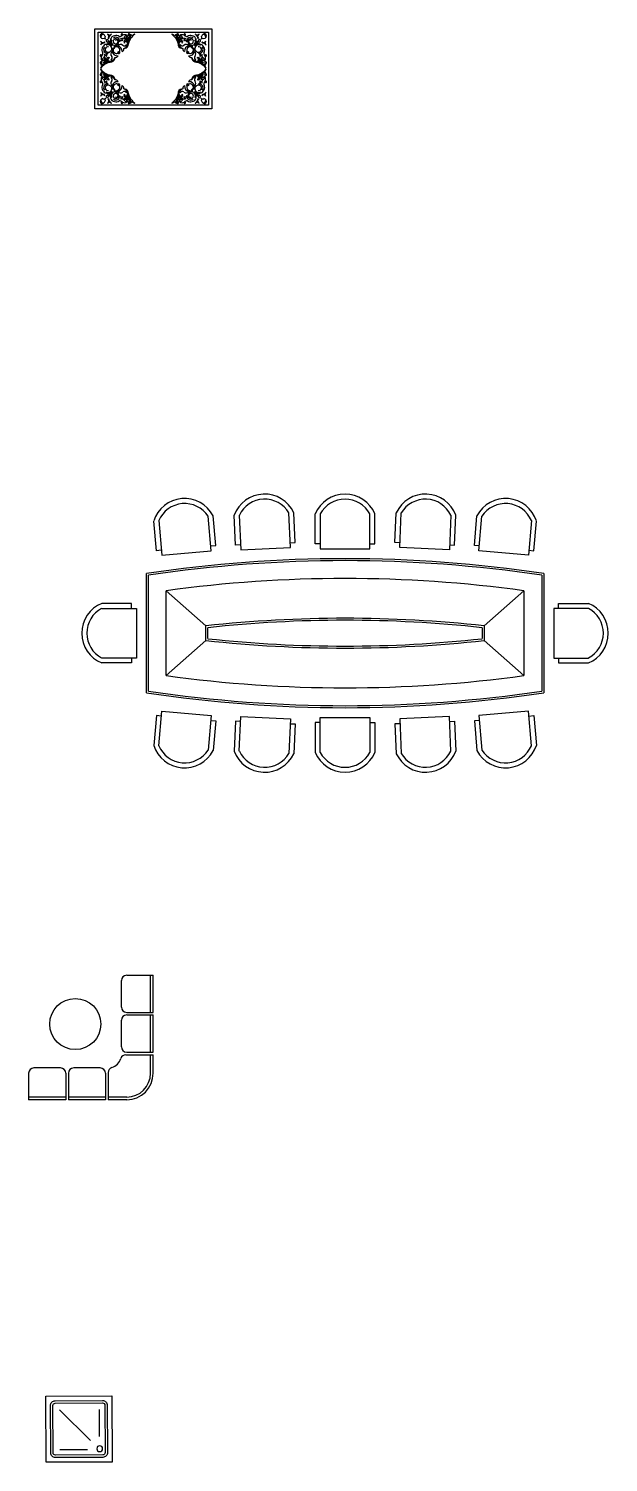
# Model space of a CAD drawing. Header units: inches. Extents: x -632098 to 183481, y -347495 to 63412.
# Drawn here: x 70.82 to 76.94, y -1.39 to 13.76 of the extents above; entities that cross this region are included whole.
import ezdxf

# ---------------------------------------------------------------- set-up
doc = ezdxf.new("R2010")
doc.units = ezdxf.units.IN
doc.header["$MEASUREMENT"] = 0
for name, color, linetype in [('31', 31, 'Continuous'), ('INS', 3, 'Continuous'), ('MOBL', 1, 'Continuous')]:
    doc.layers.add(name, color=color, linetype=linetype)
doc.layers.add('furniture', color=6, linetype='Continuous', lineweight=5)

# ---------------------------------------------------------------- blocks, each defined once
blk = doc.blocks.new('A$C0EE44837')
at = {"layer": '31'}
for p, q in [((0.166, 0.646), (0.5, 0.646)), ((0.167, 0.167), (0.538, 0.538)), ((0.645, 0.166), (0.645, 0.489))]:
    blk.add_line(p, q, dxfattribs=at)
blk.add_lwpolyline([(0, 0.8), (0, 0), (0.8, 0), (0.8, 0.8)], close=True, dxfattribs=at)
for points in [[(0.057, 0.686), (0.057, 0.114, 0.414214), (0.114, 0.057), (0.686, 0.057, 0.414214), (0.743, 0.114), (0.743, 0.686, 0.414214), (0.686, 0.743), (0.114, 0.743, 0.414214)], [(0.086, 0.686), (0.086, 0.114, 0.414214), (0.114, 0.086), (0.686, 0.086, 0.414214), (0.714, 0.114), (0.714, 0.686, 0.414214), (0.686, 0.714), (0.114, 0.714, 0.414214)]]:
    blk.add_lwpolyline(points, format="xyb", close=True, dxfattribs=at)
blk.add_circle((0.649, 0.638), 0.035, dxfattribs=at)
blk = doc.blocks.new('HY3')
at = {"layer": 'INS', "color": 81}
for p, q in [((-3997, 828), (-4028, 1177)), ((-3952, 883), (-3978, 1181)), ((-3752, 887), (-3765, 1187)), ((-3715, 1189), (-3700, 839)), ((-3200, 861), (-3216, 1211)), ((-3152, 913), (-3166, 1213)), ((-2950, 900), (-2950, 1200)), ((-2900, 1200), (-2900, 850)), ((-2400, 850), (-2400, 1200)), ((-2350, 900), (-2350, 1200)), ((-2148, 913), (-2134, 1213)), ((-2100, 861), (-2084, 1211)), ((-1585, 1189), (-1600, 839)), ((-1548, 887), (-1535, 1187)), ((-1348, 883), (-1322, 1181)), ((-1303, 828), (-1272, 1177)), ((-4549, 830), (-4576, 1129)), ((-4526, 1133), (-4495, 785)), ((-774, 1133), (-805, 785)), ((-751, 830), (-724, 1129)), ((-4002, 878), (-3952, 883)), ((-3702, 889), (-3752, 887)), ((-3202, 911), (-3152, 913)), ((-2900, 900), (-2950, 900)), ((-2400, 900), (-2350, 900)), ((-2098, 911), (-2148, 913)), ((-1598, 889), (-1548, 887)), ((-1298, 878), (-1348, 883)), ((-4500, 835), (-4549, 830)), ((-4495, 785), (-3997, 828)), ((-3700, 839), (-3200, 861)), ((-2900, 850), (-2400, 850)), ((-1600, 839), (-2100, 861)), ((-805, 785), (-1303, 828)), ((-800, 835), (-751, 830)), ((-4650, -600), (-4650, 600)), ((-4630, -583), (-4630, 583)), ((-670, 583), (-670, -583)), ((-650, 600), (-650, -600)), ((-4800, 300), (-5100, 300)), ((-4800, 250), (-4800, 300)), ((-4450, 427), (-4050, 73)), ((-4450, -427), (-4450, 427)), ((-850, 427), (-1250, 73)), ((-850, 427), (-850, -427)), ((-500, 300), (-200, 300)), ((-500, 250), (-500, 300)), ((-5100, 250), (-4750, 250)), ((-4750, 250), (-4750, -250)), ((-200, 250), (-550, 250)), ((-550, 250), (-550, -250)), ((-4050, -73), (-4050, 73)), ((-4030, -55), (-4030, 55)), ((-1270, 55), (-1270, -55)), ((-1250, 73), (-1250, -73)), ((-4050, -73), (-4450, -427)), ((-1250, -73), (-850, -427)), ((-4750, -250), (-5100, -250)), ((-4800, -250), (-4800, -300)), ((-550, -250), (-200, -250)), ((-500, -250), (-500, -300)), ((-4800, -300), (-5100, -300)), ((-500, -300), (-200, -300)), ((-4549, -830), (-4576, -1129)), ((-4500, -835), (-4549, -830)), ((-4526, -1133), (-4495, -785)), ((-4495, -785), (-3997, -828)), ((-3997, -828), (-4028, -1177)), ((-3715, -1189), (-3700, -839)), ((-3700, -839), (-3200, -861)), ((-3200, -861), (-3216, -1211)), ((-2900, -1200), (-2900, -850)), ((-2900, -850), (-2400, -850)), ((-2400, -850), (-2400, -1200)), ((-1600, -839), (-2100, -861)), ((-2100, -861), (-2084, -1211)), ((-1585, -1189), (-1600, -839)), ((-805, -785), (-1303, -828)), ((-1303, -828), (-1272, -1177)), ((-774, -1133), (-805, -785)), ((-800, -835), (-751, -830)), ((-751, -830), (-724, -1129)), ((-4002, -878), (-3952, -883)), ((-3952, -883), (-3978, -1181)), ((-3752, -887), (-3765, -1187)), ((-3702, -889), (-3752, -887)), ((-3202, -911), (-3152, -913)), ((-3152, -913), (-3166, -1213)), ((-2900, -900), (-2950, -900)), ((-2950, -900), (-2950, -1200)), ((-2400, -900), (-2350, -900)), ((-2350, -900), (-2350, -1200)), ((-2098, -911), (-2148, -913)), ((-2148, -913), (-2134, -1213)), ((-1598, -889), (-1548, -887)), ((-1548, -887), (-1535, -1187)), ((-1298, -878), (-1348, -883)), ((-1348, -883), (-1322, -1181))]:
    blk.add_line(p, q, dxfattribs=at)
for centre, radius, start, end in [((-4266, 1031), 325, 27.6199, 162.3801), ((-4265, 1022), 283, 33.0725, 156.9275), ((-3460, 1075), 325, 25.1199, 159.8801), ((-3459, 1066), 283, 30.5725, 154.4275), ((-2650, 1075), 325, 22.6199, 157.3801), ((-2650, 1067), 283, 28.0725, 151.9275), ((-1840, 1075), 325, 20.1199, 154.8801), ((-1841, 1066), 283, 25.5725, 149.4275), ((-1034, 1031), 325, 17.6199, 152.3801), ((-1035, 1022), 283, 23.0725, 146.9275), ((-2650, -12658), 13408, 81.4217, 98.5783), ((-2650, -12658), 13388, 81.4953, 98.5047), ((-2650, -12658), 13208, 82.1675, 97.8325), ((-4975, 0), 325, 112.6199, 247.3801), ((-325, 0), 325, 292.6199, 67.3801), ((-4967, 0), 283, 118.0725, 241.9275), ((-2650, -12658), 12808, 83.7248, 96.2752), ((-333, 0), 283, 298.0725, 61.9275), ((-2650, -12658), 12788, 83.8051, 96.1949), ((-2650, 12658), 12808, 263.7248, 276.2752), ((-2650, 12658), 12788, 263.8051, 276.1949), ((-2650, 12658), 13208, 262.1675, 277.8325), ((-2650, 12658), 13408, 261.4217, 278.5783), ((-2650, 12658), 13388, 261.4953, 278.5047), ((-4266, -1031), 325, 197.6199, 332.3801), ((-4265, -1022), 283, 203.0725, 326.9275), ((-1034, -1031), 325, 207.6199, 342.3801), ((-1035, -1022), 283, 213.0725, 336.9275), ((-3460, -1075), 325, 200.1199, 334.8801), ((-3459, -1066), 283, 205.5725, 329.4275), ((-2650, -1075), 325, 202.6199, 337.3801), ((-2650, -1067), 283, 208.0725, 331.9275), ((-1840, -1075), 325, 205.1199, 339.8801), ((-1841, -1066), 283, 210.5725, 334.4275)]:
    blk.add_arc(centre, radius, start, end, dxfattribs=at)
blk = doc.blocks.new('FARSH')
at = {"layer": 'MOBL'}
for p, q in [((-0.922, -0.585, -0.1), (-0.922, 0.623, -0.1)), ((-0.922, 0.623, -0.1), (0.849, 0.623, -0.1)), ((-0.87, -0.532, -0.1), (-0.87, 0.571, -0.1)), ((-0.87, 0.571, -0.1), (0.796, 0.571, -0.1)), ((0.796, 0.571, -0.1), (0.796, -0.532, -0.1)), ((0.849, 0.623, -0.1), (0.849, -0.585, -0.1)), ((0.849, -0.585, -0.1), (-0.922, -0.585, -0.1)), ((0.796, -0.532, -0.1), (-0.87, -0.532, -0.1))]:
    blk.add_line(p, q, dxfattribs=at)
at = {"layer": 'MOBL', "color": 1}
for p, q in [((-0.69, 0.38, -0.1), (-0.673, 0.396, -0.1)), ((-0.68, 0.366, -0.1), (-0.683, 0.363, -0.1)), ((-0.666, 0.372, -0.1), (-0.679, 0.359, -0.1)), ((-0.664, 0.37, -0.1), (-0.677, 0.357, -0.1)), ((-0.674, 0.352, -0.1), (-0.672, 0.355, -0.1)), ((-0.666, 0.372, -0.1), (-0.652, 0.386, -0.1)), ((-0.664, 0.37, -0.1), (-0.65, 0.384, -0.1)), ((-0.659, 0.387, -0.1), (-0.656, 0.39, -0.1)), ((-0.646, 0.381, -0.1), (-0.648, 0.378, -0.1)), ((0.572, 0.381, -0.1), (0.575, 0.378, -0.1)), ((0.59, 0.37, -0.1), (0.577, 0.384, -0.1)), ((0.593, 0.372, -0.1), (0.579, 0.386, -0.1)), ((0.586, 0.387, -0.1), (0.583, 0.39, -0.1)), ((0.59, 0.37, -0.1), (0.604, 0.357, -0.1)), ((0.593, 0.372, -0.1), (0.606, 0.359, -0.1)), ((0.601, 0.352, -0.1), (0.598, 0.355, -0.1)), ((0.616, 0.38, -0.1), (0.6, 0.396, -0.1)), ((0.607, 0.366, -0.1), (0.61, 0.363, -0.1)), ((-0.69, -0.341, -0.1), (-0.673, -0.358, -0.1)), ((-0.68, -0.327, -0.1), (-0.683, -0.324, -0.1)), ((-0.666, -0.334, -0.1), (-0.679, -0.32, -0.1)), ((-0.664, -0.332, -0.1), (-0.677, -0.318, -0.1)), ((-0.674, -0.314, -0.1), (-0.672, -0.316, -0.1)), ((-0.666, -0.334, -0.1), (-0.652, -0.347, -0.1)), ((-0.664, -0.332, -0.1), (-0.65, -0.345, -0.1)), ((-0.659, -0.348, -0.1), (-0.656, -0.351, -0.1)), ((-0.646, -0.342, -0.1), (-0.648, -0.34, -0.1)), ((0.572, -0.342, -0.1), (0.575, -0.34, -0.1)), ((0.59, -0.332, -0.1), (0.577, -0.345, -0.1)), ((0.593, -0.334, -0.1), (0.579, -0.347, -0.1)), ((0.586, -0.348, -0.1), (0.583, -0.351, -0.1)), ((0.59, -0.332, -0.1), (0.604, -0.318, -0.1)), ((0.593, -0.334, -0.1), (0.606, -0.32, -0.1)), ((0.601, -0.314, -0.1), (0.598, -0.316, -0.1)), ((0.616, -0.341, -0.1), (0.6, -0.358, -0.1)), ((0.607, -0.327, -0.1), (0.61, -0.324, -0.1))]:
    blk.add_line(p, q, dxfattribs=at)
for centre, radius in [((-0.692, 0.399, -0.1), 0.00627), ((-0.559, 0.265, -0.1), 0.0112), ((0.485, 0.265, -0.1), 0.0112), ((0.619, 0.399, -0.1), 0.00627), ((-0.559, -0.227, -0.1), 0.0112), ((0.485, -0.227, -0.1), 0.0112), ((-0.692, -0.36, -0.1), 0.00627), ((0.619, -0.36, -0.1), 0.00627)]:
    blk.add_circle(centre, radius, dxfattribs=at)
for centre, radius, start, end in [((-0.793, 0.518, -0.1), 0.046, 160.5746, 263.3681), ((-0.834, 0.541, -0.1), 0.00811, 250.8287, 19.1713), ((-0.798, 0.451, -0.1), 0.0383, 207.5571, 320.0838), ((-0.799, 0.436, -0.1), 0.0324, 184.0819, 252.5824), ((-0.766, 0.49, -0.1), 0.0643, 146.2364, 180.1329), ((-0.811, 0.5, -0.1), 0.046, 6.6319, 109.4254), ((-0.783, 0.472, -0.1), 0.0643, 89.8671, 123.7636), ((-0.783, 0.441, -0.1), 0.0345, 48.5801, 116.4962), ((-0.735, 0.49, -0.1), 0.0345, 153.5038, 221.4199), ((-0.728, 0.444, -0.1), 0.023, 157.316, 263.3681), ((-0.694, 0.408, -0.1), 0.0571, 140.0421, 157.1475), ((-0.737, 0.435, -0.1), 0.023, 6.6319, 112.684), ((-0.745, 0.504, -0.1), 0.0383, 309.9162, 62.4429), ((-0.729, 0.506, -0.1), 0.0324, 17.4176, 85.9181), ((-0.729, 0.506, -0.1), 0.0324, 286.4409, 357.9857), ((-0.699, 0.43, -0.1), 0.0173, 153.5038, 221.4199), ((-0.658, 0.498, -0.1), 0.0436, 101.1745, 156.335), ((-0.619, 0.471, -0.1), 0.0849, 124.207, 156.2982), ((-0.614, 0.443, -0.1), 0.0727, 97.7592, 231.258), ((-0.625, 0.427, -0.1), 0.0486, 143.0484, 230.4478), ((-0.602, 0.431, -0.1), 0.0396, 19.5394, 193.2229), ((-0.605, 0.429, -0.1), 0.0361, 191.4494, 19.0941), ((-0.602, 0.438, -0.1), 0.0561, 345.548, 129.0217), ((-0.597, 0.435, -0.1), 0.0844, 57.2303, 108.2277), ((-0.614, 0.424, -0.1), 0.0528, 266.5341, 22.3175), ((-0.596, 0.42, -0.1), 0.0327, 39.6364, 125.6715), ((-0.549, 0.57, -0.1), 0.064, 267.9234, 315.9342), ((-0.557, 0.445, -0.1), 0.0231, 292.2451, 24.8311), ((-0.509, 0.493, -0.1), 0.047, 235.0996, 288.2497), ((-0.518, 0.551, -0.1), 0.0745, 259.0962, 301.2312), ((-2.305, -1.869, -0.1), 2.942, 52.0066, 52.9465), ((-0.512, 0.534, -0.1), 0.012, 316.1481, 174.5234), ((-0.512, 0.536, -0.1), 0.0121, 185.1319, 298.9826), ((-0.474, 0.471, -0.1), 0.0616, 53.9525, 118.3288), ((-0.458, 0.447, -0.1), 0.0346, 59.1229, 135.7773), ((-0.483, 0.401, -0.1), 0.0708, 359.8875, 90.1085), ((-0.476, 0.39, -0.1), 0.0647, 263.107, 63.6467), ((-0.456, 0.423, -0.1), 0.0263, 70.0129, 227.2234), ((-0.422, 0.458, -0.1), 0.0644, 103.6276, 152.9617), ((-0.41, 0.492, -0.1), 0.0332, 120.2785, 206.5145), ((-0.386, 0.495, -0.1), 0.049, 148.0235, 225.0031), ((-0.391, 0.469, -0.1), 0.0307, 97.2696, 196.9041), ((-0.404, 0.532, -0.1), 0.0146, 79.0615, 246.0516), ((-0.342, 0.446, -0.1), 0.0749, 135.0015, 200.7044), ((-0.141, 0.321, -0.1), 0.282, 128.6958, 163.5054), ((-6.027, 1.353, -0.1), 5.695, 350.3755, 351.1312), ((-0.407, 0.532, -0.1), 0.0136, 257.468, 105.6259), ((-0.42, 0.51, -0.1), 0.0407, 300.2118, 62.9412), ((-0.392, 0.503, -0.1), 0.0348, 19.1428, 79.9233), ((-0.274, 0.424, -0.1), 0.124, 110.4462, 133.2987), ((0.201, 0.424, -0.1), 0.124, 46.7013, 69.5538), ((0.068, 0.321, -0.1), 0.282, 16.4946, 51.3042), ((0.319, 0.503, -0.1), 0.0348, 100.0767, 160.8572), ((0.347, 0.51, -0.1), 0.0407, 117.0588, 239.7882), ((0.334, 0.532, -0.1), 0.0136, 74.3741, 282.532), ((0.268, 0.446, -0.1), 0.0749, 339.2956, 44.9985), ((0.318, 0.469, -0.1), 0.0307, 343.0959, 82.7304), ((5.954, 1.353, -0.1), 5.695, 188.8688, 189.6245), ((0.331, 0.532, -0.1), 0.0146, 293.9484, 100.9385), ((0.402, 0.39, -0.1), 0.0647, 116.3533, 276.893), ((0.409, 0.401, -0.1), 0.0708, 89.8915, 180.1125), ((0.312, 0.495, -0.1), 0.049, 314.9969, 31.9765), ((0.337, 0.492, -0.1), 0.0332, 333.4855, 59.7215), ((0.401, 0.471, -0.1), 0.0616, 61.6712, 126.0475), ((0.349, 0.458, -0.1), 0.0644, 27.0383, 76.3724), ((0.385, 0.447, -0.1), 0.0346, 44.2227, 120.8771), ((0.382, 0.423, -0.1), 0.0263, 312.7766, 109.9871), ((0.445, 0.551, -0.1), 0.0745, 238.7688, 280.9038), ((2.232, -1.869, -0.1), 2.942, 127.0535, 127.9934), ((0.436, 0.493, -0.1), 0.047, 251.7503, 304.9004), ((0.438, 0.534, -0.1), 0.012, 5.4766, 223.8519), ((0.476, 0.57, -0.1), 0.064, 224.0658, 272.0766), ((0.438, 0.536, -0.1), 0.0121, 241.0174, 354.8681), ((0.483, 0.445, -0.1), 0.0231, 155.1689, 247.7549), ((0.529, 0.438, -0.1), 0.0561, 50.9783, 194.452), ((0.524, 0.435, -0.1), 0.0844, 71.7723, 122.7697), ((0.54, 0.424, -0.1), 0.0528, 157.6825, 273.4659), ((0.529, 0.431, -0.1), 0.0396, 346.7771, 160.4606), ((0.532, 0.429, -0.1), 0.0361, 160.9059, 348.5506), ((0.523, 0.42, -0.1), 0.0327, 54.3285, 140.3636), ((0.54, 0.443, -0.1), 0.0727, 308.742, 82.2408), ((0.552, 0.427, -0.1), 0.0486, 309.5522, 36.9516), ((0.585, 0.498, -0.1), 0.0436, 23.665, 78.8255), ((0.546, 0.471, -0.1), 0.0849, 23.7018, 55.793), ((0.656, 0.506, -0.1), 0.0324, 182.0143, 253.5591), ((0.656, 0.506, -0.1), 0.0324, 94.0819, 162.5824), ((0.671, 0.504, -0.1), 0.0383, 117.5571, 230.0838), ((0.626, 0.43, -0.1), 0.0173, 318.5801, 26.4962), ((0.664, 0.435, -0.1), 0.023, 67.316, 173.3681), ((0.655, 0.444, -0.1), 0.023, 276.6319, 22.684), ((0.621, 0.408, -0.1), 0.0571, 22.8525, 39.9579), ((0.661, 0.49, -0.1), 0.0345, 318.5801, 26.4962), ((0.71, 0.441, -0.1), 0.0345, 63.5038, 131.4199), ((0.738, 0.5, -0.1), 0.046, 70.5746, 173.3681), ((0.724, 0.451, -0.1), 0.0383, 219.9162, 332.4429), ((0.71, 0.472, -0.1), 0.0643, 56.2364, 90.1329), ((0.72, 0.518, -0.1), 0.046, 276.6319, 19.4254), ((0.726, 0.436, -0.1), 0.0324, 287.4176, 355.9181), ((0.692, 0.49, -0.1), 0.0643, 359.8671, 33.7636), ((0.761, 0.541, -0.1), 0.00811, 160.8287, 289.1713), ((-0.827, 0.218, -0.1), 0.012, 95.4766, 313.8519), ((-0.792, 0.365, -0.1), 0.0436, 113.665, 168.8255), ((-0.764, 0.326, -0.1), 0.0849, 113.7018, 145.793), ((-0.829, 0.218, -0.1), 0.0121, 331.0174, 84.8681), ((-0.863, 0.256, -0.1), 0.064, 314.0658, 2.0766), ((-0.727, 0.304, -0.1), 0.0854, 113.6745, 212.612), ((-0.799, 0.436, -0.1), 0.0324, 272.0143, 343.5591), ((-0.731, 0.309, -0.1), 0.0561, 140.9783, 284.452), ((-0.845, 0.225, -0.1), 0.0745, 328.7688, 10.9038), ((1.576, 2.012, -0.1), 2.942, 217.0535, 217.9934), ((-0.724, 0.309, -0.1), 0.0396, 76.7771, 250.4606), ((-0.73, 0.331, -0.1), 0.0605, 34.9516, 122.1973), ((-0.72, 0.332, -0.1), 0.0486, 39.5522, 126.9516), ((-0.739, 0.263, -0.1), 0.0231, 245.1689, 337.7549), ((-0.787, 0.216, -0.1), 0.047, 341.7503, 34.9004), ((-0.717, 0.32, -0.1), 0.0528, 247.6825, 3.4659), ((-0.723, 0.406, -0.1), 0.0173, 48.5801, 116.4962), ((-0.705, 0.412, -0.1), 0.0188, 188.4891, 265.756), ((-0.713, 0.418, -0.1), 0.014, 218.0436, 289.2098), ((-0.707, 0.399, -0.1), 0.00573, 278.727, 96.6278), ((-0.706, 0.411, -0.1), 0.0188, 4.244, 81.5109), ((-0.712, 0.419, -0.1), 0.014, 340.7902, 51.9564), ((-0.693, 0.414, -0.1), 0.00573, 173.3722, 351.273), ((-0.686, 0.346, -0.1), 0.0339, 61.8151, 96.9455), ((-0.678, 0.358, -0.1), 0.00155, 149.7008, 300.2992), ((-0.621, 0.241, -0.1), 0.0579, 136.5745, 220.2047), ((-0.64, 0.392, -0.1), 0.0339, 173.0545, 208.1849), ((-0.725, 0.326, -0.1), 0.0605, 357.0918, 28.1802), ((-0.578, 0.302, -0.1), 0.0871, 194.1212, 275.8195), ((-0.597, 0.313, -0.1), 0.0585, 165.1999, 241.0601), ((-0.652, 0.362, -0.1), 0.0345, 266.9839, 310.8463), ((-0.652, 0.385, -0.1), 0.00155, 329.7008, 120.2992), ((-0.62, 0.432, -0.1), 0.0605, 241.8198, 272.9082), ((-0.593, 0.302, -0.1), 0.0519, 159.9203, 231.7095), ((-0.643, 0.35, -0.1), 0.0301, 271.9879, 314.4154), ((-0.656, 0.359, -0.1), 0.0345, 319.1537, 3.0161), ((-0.592, 0.295, -0.1), 0.0471, 225.4454, 295.2862), ((-0.643, 0.349, -0.1), 0.0301, 315.5846, 358.0121), ((-0.606, 0.304, -0.1), 0.0585, 28.9399, 104.8001), ((-0.595, 0.299, -0.1), 0.0519, 38.2905, 110.0797), ((-0.535, 0.327, -0.1), 0.0579, 49.7953, 133.4255), ((-0.596, 0.285, -0.1), 0.0871, 354.1805, 75.8788), ((-0.559, 0.265, -0.1), 0.0187, 225, 45), ((-0.588, 0.299, -0.1), 0.0471, 334.7138, 44.5546), ((-0.523, 0.315, -0.1), 0.041, 289.7445, 15.1277), ((-0.475, 0.403, -0.1), 0.0384, 234.1823, 333.4151), ((-0.482, 0.386, -0.1), 0.0602, 269.0992, 30.9571), ((-0.488, 0.374, -0.1), 0.0486, 275.0246, 13.8875), ((-0.451, 0.406, -0.1), 0.0228, 27.1468, 186.2839), ((-0.45, 0.41, -0.1), 0.0395, 346.0973, 14.4667), ((0.377, 0.41, -0.1), 0.0395, 165.5333, 193.9027), ((0.409, 0.386, -0.1), 0.0602, 149.0429, 270.9008), ((0.378, 0.406, -0.1), 0.0228, 353.7161, 152.8532), ((0.414, 0.374, -0.1), 0.0486, 166.1125, 264.9754), ((0.401, 0.403, -0.1), 0.0384, 206.5849, 305.8177), ((0.45, 0.315, -0.1), 0.041, 164.8723, 250.2555), ((0.461, 0.327, -0.1), 0.0579, 46.5745, 130.2047), ((0.522, 0.285, -0.1), 0.0871, 104.1212, 185.8195), ((0.485, 0.265, -0.1), 0.0187, 135, 315), ((0.515, 0.299, -0.1), 0.0471, 135.4454, 205.2862), ((0.522, 0.299, -0.1), 0.0519, 69.9203, 141.7095), ((0.533, 0.304, -0.1), 0.0585, 75.1999, 151.0601), ((0.505, 0.302, -0.1), 0.0871, 264.1805, 345.8788), ((0.519, 0.295, -0.1), 0.0471, 244.7138, 314.5546), ((0.57, 0.349, -0.1), 0.0301, 181.9879, 224.4154), ((0.546, 0.432, -0.1), 0.0605, 267.0918, 298.1802), ((0.582, 0.359, -0.1), 0.0345, 176.9839, 220.8463), ((0.569, 0.35, -0.1), 0.0301, 225.5846, 268.0121), ((0.524, 0.313, -0.1), 0.0585, 298.9399, 14.8001), ((0.519, 0.302, -0.1), 0.0519, 308.2905, 20.0797), ((0.579, 0.362, -0.1), 0.0345, 229.1537, 273.0161), ((0.578, 0.385, -0.1), 0.00155, 59.7008, 210.2992), ((0.547, 0.241, -0.1), 0.0579, 319.7953, 43.4255), ((0.652, 0.326, -0.1), 0.0605, 151.8198, 182.9082), ((0.644, 0.32, -0.1), 0.0528, 176.5341, 292.3175), ((0.566, 0.392, -0.1), 0.0339, 331.8151, 6.9455), ((0.612, 0.346, -0.1), 0.0339, 83.0545, 118.1849), ((0.605, 0.358, -0.1), 0.00155, 239.7008, 30.2992), ((0.656, 0.331, -0.1), 0.0605, 57.8027, 145.0484), ((0.647, 0.332, -0.1), 0.0486, 53.0484, 140.4478), ((0.633, 0.411, -0.1), 0.0188, 98.4891, 175.756), ((0.62, 0.414, -0.1), 0.00573, 188.727, 6.6278), ((0.639, 0.419, -0.1), 0.014, 128.0436, 199.2098), ((0.634, 0.399, -0.1), 0.00573, 83.3722, 261.273), ((0.632, 0.412, -0.1), 0.0188, 274.244, 351.5109), ((0.639, 0.418, -0.1), 0.014, 250.7902, 321.9564), ((0.65, 0.406, -0.1), 0.0173, 63.5038, 131.4199), ((0.651, 0.309, -0.1), 0.0396, 289.5394, 103.2229), ((0.658, 0.309, -0.1), 0.0561, 255.548, 39.0217), ((0.665, 0.263, -0.1), 0.0231, 202.2451, 294.8311), ((0.714, 0.216, -0.1), 0.047, 145.0996, 198.2497), ((-1.649, 2.012, -0.1), 2.942, 322.0066, 322.9465), ((0.654, 0.304, -0.1), 0.0854, 327.388, 66.3255), ((0.726, 0.436, -0.1), 0.0324, 196.4409, 267.9857), ((0.771, 0.225, -0.1), 0.0745, 169.0962, 211.2312), ((0.691, 0.326, -0.1), 0.0849, 34.207, 66.2982), ((0.79, 0.256, -0.1), 0.064, 177.9234, 225.9342), ((0.718, 0.365, -0.1), 0.0436, 11.1745, 66.335), ((0.756, 0.218, -0.1), 0.0121, 95.1319, 208.9826), ((0.754, 0.218, -0.1), 0.012, 226.1481, 84.5234), ((-0.825, 0.111, -0.1), 0.0146, 23.9484, 190.9385), ((-0.803, 0.127, -0.1), 0.0407, 207.0588, 329.7882), ((-0.825, 0.114, -0.1), 0.0136, 164.3741, 12.532), ((-0.614, -0.152, -0.1), 0.282, 106.4946, 141.3042), ((-0.718, -0.019, -0.1), 0.124, 136.7013, 159.5538), ((-0.718, 0.058, -0.1), 0.124, 200.4462, 223.2987), ((-0.614, 0.191, -0.1), 0.282, 218.6958, 253.5054), ((-0.797, 0.099, -0.1), 0.0348, 190.0767, 250.8572), ((-0.765, 0.18, -0.1), 0.0616, 151.6712, 216.0475), ((-0.752, 0.129, -0.1), 0.0644, 117.0383, 166.3724), ((-0.785, 0.117, -0.1), 0.0332, 63.4855, 149.7215), ((-0.788, 0.092, -0.1), 0.049, 44.9969, 121.9765), ((-0.762, 0.097, -0.1), 0.0307, 73.0959, 172.7304), ((-0.74, 0.048, -0.1), 0.0749, 69.2956, 134.9985), ((-0.741, 0.164, -0.1), 0.0346, 134.2227, 210.8771), ((-1.646, 5.733, -0.1), 5.695, 278.8688, 279.6245), ((-0.694, 0.189, -0.1), 0.0708, 179.8915, 270.1125), ((-0.717, 0.162, -0.1), 0.0263, 42.7766, 199.9871), ((-0.683, 0.182, -0.1), 0.0647, 206.3533, 6.893), ((-0.7, 0.158, -0.1), 0.0228, 83.7161, 242.8532), ((-0.704, 0.157, -0.1), 0.0395, 255.5333, 283.9027), ((-0.679, 0.189, -0.1), 0.0602, 239.0429, 0.9008), ((-0.696, 0.181, -0.1), 0.0384, 296.5849, 35.8177), ((-0.667, 0.194, -0.1), 0.0486, 256.1125, 354.9754), ((-0.608, 0.229, -0.1), 0.041, 254.8723, 340.2555), ((0.535, 0.229, -0.1), 0.041, 199.7445, 285.1277), ((0.61, 0.182, -0.1), 0.0647, 173.107, 333.6467), ((0.606, 0.189, -0.1), 0.0602, 179.0992, 300.9571), ((0.594, 0.194, -0.1), 0.0486, 185.0246, 283.8875), ((0.623, 0.181, -0.1), 0.0384, 144.1823, 243.4151), ((0.621, 0.189, -0.1), 0.0708, 269.8875, 0.1085), ((1.573, 5.733, -0.1), 5.695, 260.3755, 261.1312), ((0.63, 0.157, -0.1), 0.0395, 256.0973, 284.4667), ((0.541, -0.152, -0.1), 0.282, 38.6958, 73.5054), ((0.541, 0.191, -0.1), 0.282, 286.4946, 321.3042), ((0.643, 0.162, -0.1), 0.0263, 340.0129, 137.2234), ((0.626, 0.158, -0.1), 0.0228, 297.1468, 96.2839), ((0.667, 0.048, -0.1), 0.0749, 45.0015, 110.7044), ((0.715, 0.092, -0.1), 0.049, 58.0235, 135.0031), ((0.689, 0.097, -0.1), 0.0307, 7.2696, 106.9041), ((0.668, 0.164, -0.1), 0.0346, 329.1229, 45.7773), ((0.73, 0.127, -0.1), 0.0407, 210.2118, 332.9412), ((0.712, 0.117, -0.1), 0.0332, 30.2785, 116.5145), ((0.679, 0.129, -0.1), 0.0644, 13.6276, 62.9617), ((0.723, 0.099, -0.1), 0.0348, 289.1428, 349.9233), ((0.644, -0.019, -0.1), 0.124, 20.4462, 43.2987), ((0.644, 0.058, -0.1), 0.124, 316.7013, 339.5538), ((0.752, 0.114, -0.1), 0.0136, 167.468, 15.6259), ((0.752, 0.111, -0.1), 0.0146, 349.0615, 156.0516), ((0.691, 0.18, -0.1), 0.0616, 323.9525, 28.3288), ((-0.803, -0.088, -0.1), 0.0407, 30.2118, 152.9412), ((-0.825, -0.072, -0.1), 0.0146, 169.0615, 336.0516), ((-0.825, -0.075, -0.1), 0.0136, 347.468, 195.6259), ((-0.827, -0.18, -0.1), 0.012, 46.1481, 264.5234), ((-0.797, -0.06, -0.1), 0.0348, 109.1428, 169.9233), ((-0.829, -0.18, -0.1), 0.0121, 275.1319, 28.9826), ((-0.765, -0.142, -0.1), 0.0616, 143.9525, 208.3288), ((-0.863, -0.217, -0.1), 0.064, 357.9234, 45.9342), ((-0.788, -0.054, -0.1), 0.049, 238.0235, 315.0031), ((-0.785, -0.078, -0.1), 0.0332, 210.2785, 296.5145), ((-0.752, -0.091, -0.1), 0.0644, 193.6276, 242.9617), ((-0.762, -0.059, -0.1), 0.0307, 187.2696, 286.9041), ((-0.74, -0.01, -0.1), 0.0749, 225.0015, 290.7044), ((-0.731, -0.27, -0.1), 0.0561, 75.548, 219.0217), ((-0.845, -0.186, -0.1), 0.0745, 349.0962, 31.2312), ((-0.741, -0.126, -0.1), 0.0346, 149.1229, 225.7773), ((1.576, -1.973, -0.1), 2.942, 142.0066, 142.9465), ((-1.646, -5.695, -0.1), 5.695, 80.3755, 81.1312), ((-0.694, -0.151, -0.1), 0.0708, 89.8875, 180.1085), ((-0.787, -0.177, -0.1), 0.047, 325.0996, 18.2497), ((-0.739, -0.225, -0.1), 0.0231, 22.2451, 114.8311), ((-0.717, -0.124, -0.1), 0.0263, 160.0129, 317.2234), ((-0.683, -0.144, -0.1), 0.0647, 353.107, 153.6467), ((-0.7, -0.119, -0.1), 0.0228, 117.1468, 276.2839), ((-0.704, -0.118, -0.1), 0.0395, 76.0973, 104.4667), ((-0.679, -0.15, -0.1), 0.0602, 359.0992, 120.9571), ((-0.667, -0.156, -0.1), 0.0486, 5.0246, 103.8875), ((-0.696, -0.143, -0.1), 0.0384, 324.1823, 63.4151), ((-0.621, -0.203, -0.1), 0.0579, 139.7953, 223.4255), ((-0.578, -0.264, -0.1), 0.0871, 84.1805, 165.8788), ((-0.592, -0.256, -0.1), 0.0471, 64.7138, 134.5546), ((-0.608, -0.191, -0.1), 0.041, 19.7445, 105.1277), ((-0.559, -0.227, -0.1), 0.0187, 315, 135), ((0.485, -0.227, -0.1), 0.0187, 45, 225), ((0.535, -0.191, -0.1), 0.041, 74.8723, 160.2555), ((0.505, -0.264, -0.1), 0.0871, 14.1212, 95.8195), ((0.519, -0.256, -0.1), 0.0471, 45.4454, 115.2862), ((0.61, -0.144, -0.1), 0.0647, 26.3533, 186.893), ((0.606, -0.15, -0.1), 0.0602, 59.0429, 180.9008), ((0.594, -0.156, -0.1), 0.0486, 76.1125, 174.9754), ((0.623, -0.143, -0.1), 0.0384, 116.5849, 215.8177), ((0.547, -0.203, -0.1), 0.0579, 316.5745, 40.2047), ((1.573, -5.695, -0.1), 5.695, 98.8688, 99.6245), ((0.63, -0.118, -0.1), 0.0395, 75.5333, 103.9027), ((0.621, -0.151, -0.1), 0.0708, 359.8915, 90.1125), ((0.626, -0.119, -0.1), 0.0228, 263.7161, 62.8532), ((0.643, -0.124, -0.1), 0.0263, 222.7766, 19.9871), ((0.667, -0.01, -0.1), 0.0749, 249.2956, 314.9985), ((0.665, -0.225, -0.1), 0.0231, 65.1689, 157.7549), ((0.658, -0.27, -0.1), 0.0561, 320.9783, 104.452), ((0.714, -0.177, -0.1), 0.047, 161.7503, 214.9004), ((-1.649, -1.973, -0.1), 2.942, 37.0535, 37.9934), ((0.689, -0.059, -0.1), 0.0307, 253.0959, 352.7304), ((0.715, -0.054, -0.1), 0.049, 224.9969, 301.9765), ((0.668, -0.126, -0.1), 0.0346, 314.2227, 30.8771), ((0.73, -0.088, -0.1), 0.0407, 27.0588, 149.7882), ((0.712, -0.078, -0.1), 0.0332, 243.4855, 329.7215), ((0.771, -0.186, -0.1), 0.0745, 148.7688, 190.9038), ((0.679, -0.091, -0.1), 0.0644, 297.0383, 346.3724), ((0.79, -0.217, -0.1), 0.064, 134.0658, 182.0766), ((0.723, -0.06, -0.1), 0.0348, 10.0767, 70.8572), ((0.752, -0.075, -0.1), 0.0136, 344.3741, 192.532), ((0.752, -0.072, -0.1), 0.0146, 203.9484, 10.9385), ((0.691, -0.142, -0.1), 0.0616, 331.6712, 36.0475), ((0.756, -0.18, -0.1), 0.0121, 151.0174, 264.8681), ((0.754, -0.18, -0.1), 0.012, 275.4766, 133.8519), ((-0.792, -0.326, -0.1), 0.0436, 191.1745, 246.335), ((-0.764, -0.287, -0.1), 0.0849, 214.207, 246.2982), ((-0.799, -0.397, -0.1), 0.0324, 107.4176, 175.9181), ((-0.798, -0.413, -0.1), 0.0383, 39.9162, 152.4429), ((-0.727, -0.265, -0.1), 0.0854, 147.388, 246.3255), ((-0.783, -0.403, -0.1), 0.0345, 243.5038, 311.4199), ((-0.799, -0.397, -0.1), 0.0324, 16.4409, 87.9857), ((-0.735, -0.451, -0.1), 0.0345, 138.5801, 206.4962), ((-0.724, -0.27, -0.1), 0.0396, 109.5394, 283.2229), ((-0.73, -0.292, -0.1), 0.0605, 237.8027, 325.0484), ((-0.728, -0.405, -0.1), 0.023, 96.6319, 202.684), ((-0.72, -0.293, -0.1), 0.0486, 233.0484, 320.4478), ((-0.694, -0.369, -0.1), 0.0571, 202.8525, 219.9579), ((-0.737, -0.396, -0.1), 0.023, 247.316, 353.3681), ((-0.717, -0.282, -0.1), 0.0528, 356.5341, 112.3175), ((-0.723, -0.367, -0.1), 0.0173, 243.5038, 311.4199), ((-0.705, -0.374, -0.1), 0.0188, 94.244, 171.5109), ((-0.713, -0.38, -0.1), 0.014, 70.7902, 141.9564), ((-0.699, -0.391, -0.1), 0.0173, 138.5801, 206.4962), ((-0.707, -0.361, -0.1), 0.00573, 263.3722, 81.273), ((-0.706, -0.373, -0.1), 0.0188, 278.4891, 355.756), ((-0.712, -0.38, -0.1), 0.014, 308.0436, 19.2098), ((-0.693, -0.375, -0.1), 0.00573, 8.727, 186.6278), ((-0.686, -0.308, -0.1), 0.0339, 263.0545, 298.1849), ((-0.614, -0.405, -0.1), 0.0727, 128.742, 262.2408), ((-0.678, -0.32, -0.1), 0.00155, 59.7008, 210.2992), ((-0.64, -0.354, -0.1), 0.0339, 151.8151, 186.9455), ((-0.625, -0.389, -0.1), 0.0486, 129.5522, 216.9516), ((-0.725, -0.288, -0.1), 0.0605, 331.8198, 2.9082), ((-0.597, -0.274, -0.1), 0.0585, 118.9399, 194.8001), ((-0.652, -0.324, -0.1), 0.0345, 49.1537, 93.0161), ((-0.652, -0.346, -0.1), 0.00155, 239.7008, 30.2992), ((-0.62, -0.393, -0.1), 0.0605, 87.0918, 118.1802), ((-0.593, -0.263, -0.1), 0.0519, 128.2905, 200.0797), ((-0.643, -0.311, -0.1), 0.0301, 45.5846, 88.0121), ((-0.602, -0.392, -0.1), 0.0396, 166.7771, 340.4606), ((-0.605, -0.39, -0.1), 0.0361, 340.9059, 168.5506), ((-0.602, -0.399, -0.1), 0.0561, 230.9783, 14.452), ((-0.656, -0.32, -0.1), 0.0345, 356.9839, 40.8463), ((-0.643, -0.311, -0.1), 0.0301, 1.9879, 44.4154), ((-0.606, -0.265, -0.1), 0.0585, 255.1999, 331.0601), ((-0.614, -0.385, -0.1), 0.0528, 337.6825, 93.4659), ((-0.596, -0.381, -0.1), 0.0327, 234.3285, 320.3636), ((-0.595, -0.261, -0.1), 0.0519, 249.9203, 321.7095), ((-0.596, -0.246, -0.1), 0.0871, 284.1212, 5.8195), ((-0.535, -0.289, -0.1), 0.0579, 226.5745, 310.2047), ((-0.588, -0.26, -0.1), 0.0471, 315.4454, 25.2862), ((-0.557, -0.407, -0.1), 0.0231, 335.1689, 67.7549), ((-0.509, -0.455, -0.1), 0.047, 71.7503, 124.9004), ((-2.305, 1.908, -0.1), 2.942, 307.0535, 307.9934), ((-0.523, -0.276, -0.1), 0.041, 344.8723, 70.2555), ((-0.475, -0.364, -0.1), 0.0384, 26.5849, 125.8177), ((-0.488, -0.335, -0.1), 0.0486, 346.1125, 84.9754), ((-0.476, -0.351, -0.1), 0.0647, 296.3533, 96.893), ((-0.482, -0.347, -0.1), 0.0602, 329.0429, 90.9008), ((-0.483, -0.362, -0.1), 0.0708, 269.8915, 0.1125), ((-0.456, -0.385, -0.1), 0.0263, 132.7766, 289.9871), ((-0.451, -0.368, -0.1), 0.0228, 173.7161, 332.8532), ((-0.386, -0.456, -0.1), 0.049, 134.9969, 211.9765), ((-0.391, -0.43, -0.1), 0.0307, 163.0959, 262.7304), ((-0.342, -0.408, -0.1), 0.0749, 159.2956, 224.9985), ((-6.027, -1.314, -0.1), 5.695, 8.8688, 9.6245), ((-0.45, -0.372, -0.1), 0.0395, 345.5333, 13.9027), ((-0.141, -0.282, -0.1), 0.282, 196.4946, 231.3042), ((0.068, -0.282, -0.1), 0.282, 308.6958, 343.5054), ((0.268, -0.408, -0.1), 0.0749, 315.0015, 20.7044), ((0.318, -0.43, -0.1), 0.0307, 277.2696, 16.9041), ((5.954, -1.314, -0.1), 5.695, 170.3755, 171.1312), ((0.402, -0.351, -0.1), 0.0647, 83.107, 243.6467), ((0.377, -0.372, -0.1), 0.0395, 166.0973, 194.4667), ((0.409, -0.362, -0.1), 0.0708, 179.8875, 270.1085), ((0.312, -0.456, -0.1), 0.049, 328.0235, 45.0031), ((0.409, -0.347, -0.1), 0.0602, 89.0992, 210.9571), ((0.378, -0.368, -0.1), 0.0228, 207.1468, 6.2839), ((0.414, -0.335, -0.1), 0.0486, 95.0246, 193.8875), ((0.401, -0.364, -0.1), 0.0384, 54.1823, 153.4151), ((0.382, -0.385, -0.1), 0.0263, 250.0129, 47.2234), ((0.45, -0.276, -0.1), 0.041, 109.7445, 195.1277), ((0.436, -0.455, -0.1), 0.047, 55.0996, 108.2497), ((2.232, 1.908, -0.1), 2.942, 232.0066, 232.9465), ((0.461, -0.289, -0.1), 0.0579, 229.7953, 313.4255), ((0.522, -0.246, -0.1), 0.0871, 174.1805, 255.8788), ((0.483, -0.407, -0.1), 0.0231, 112.2451, 204.8311), ((0.515, -0.26, -0.1), 0.0471, 154.7138, 224.5546), ((0.529, -0.399, -0.1), 0.0561, 165.548, 309.0217), ((0.522, -0.261, -0.1), 0.0519, 218.2905, 290.0797), ((0.533, -0.265, -0.1), 0.0585, 208.9399, 284.8001), ((0.54, -0.385, -0.1), 0.0528, 86.5341, 202.3175), ((0.529, -0.392, -0.1), 0.0396, 199.5394, 13.2229), ((0.532, -0.39, -0.1), 0.0361, 11.4494, 199.0941), ((0.523, -0.381, -0.1), 0.0327, 219.6364, 305.6715), ((0.57, -0.311, -0.1), 0.0301, 135.5846, 178.0121), ((0.546, -0.393, -0.1), 0.0605, 61.8198, 92.9082), ((0.569, -0.311, -0.1), 0.0301, 91.9879, 134.4154), ((0.582, -0.32, -0.1), 0.0345, 139.1537, 183.0161), ((0.54, -0.405, -0.1), 0.0727, 277.7592, 51.258), ((0.519, -0.263, -0.1), 0.0519, 339.9203, 51.7095), ((0.524, -0.274, -0.1), 0.0585, 345.1999, 61.0601), ((0.579, -0.324, -0.1), 0.0345, 86.9839, 130.8463), ((0.578, -0.346, -0.1), 0.00155, 149.7008, 300.2992), ((0.552, -0.389, -0.1), 0.0486, 323.0484, 50.4478), ((0.644, -0.282, -0.1), 0.0528, 67.6825, 183.4659), ((0.652, -0.288, -0.1), 0.0605, 177.0918, 208.1802), ((0.566, -0.354, -0.1), 0.0339, 353.0545, 28.1849), ((0.612, -0.308, -0.1), 0.0339, 241.8151, 276.9455), ((0.605, -0.32, -0.1), 0.00155, 329.7008, 120.2992), ((0.656, -0.292, -0.1), 0.0605, 214.9516, 302.1973), ((0.647, -0.293, -0.1), 0.0486, 219.5522, 306.9516), ((0.62, -0.375, -0.1), 0.00573, 353.3722, 171.273), ((0.633, -0.373, -0.1), 0.0188, 184.244, 261.5109), ((0.639, -0.38, -0.1), 0.014, 160.7902, 231.9564), ((0.634, -0.361, -0.1), 0.00573, 98.727, 276.6278), ((0.632, -0.374, -0.1), 0.0188, 8.4891, 85.756), ((0.639, -0.38, -0.1), 0.014, 38.0436, 109.2098), ((0.626, -0.391, -0.1), 0.0173, 333.5038, 41.4199), ((0.65, -0.367, -0.1), 0.0173, 228.5801, 296.4962), ((0.664, -0.396, -0.1), 0.023, 186.6319, 292.684), ((0.651, -0.27, -0.1), 0.0396, 256.7771, 70.4606), ((0.655, -0.405, -0.1), 0.023, 337.316, 83.3681), ((0.621, -0.369, -0.1), 0.0571, 320.0421, 337.1475), ((0.661, -0.451, -0.1), 0.0345, 333.5038, 41.4199), ((0.71, -0.403, -0.1), 0.0345, 228.5801, 296.4962), ((0.654, -0.265, -0.1), 0.0854, 293.6745, 32.612), ((0.726, -0.397, -0.1), 0.0324, 92.0143, 163.5591), ((0.724, -0.413, -0.1), 0.0383, 27.5571, 140.0838), ((0.691, -0.287, -0.1), 0.0849, 293.7018, 325.793), ((0.718, -0.326, -0.1), 0.0436, 293.665, 348.8255), ((0.726, -0.397, -0.1), 0.0324, 4.0819, 72.5824), ((-0.793, -0.479, -0.1), 0.046, 96.6319, 199.4254), ((-0.834, -0.502, -0.1), 0.00811, 340.8287, 109.1713), ((-0.766, -0.451, -0.1), 0.0643, 179.8671, 213.7636), ((-0.811, -0.461, -0.1), 0.046, 250.5746, 353.3681), ((-0.783, -0.434, -0.1), 0.0643, 236.2364, 270.1329), ((-0.745, -0.466, -0.1), 0.0383, 297.5571, 50.0838), ((-0.729, -0.467, -0.1), 0.0324, 274.0819, 342.5824), ((-0.729, -0.467, -0.1), 0.0324, 2.0143, 73.5591), ((-0.658, -0.46, -0.1), 0.0436, 203.665, 258.8255), ((-0.619, -0.432, -0.1), 0.0849, 203.7018, 235.793), ((-0.597, -0.397, -0.1), 0.0844, 251.7723, 302.7697), ((-0.549, -0.531, -0.1), 0.064, 44.0658, 92.0766), ((-0.518, -0.513, -0.1), 0.0745, 58.7688, 100.9038), ((-0.512, -0.497, -0.1), 0.0121, 61.0174, 174.8681), ((-0.512, -0.495, -0.1), 0.012, 185.4766, 43.8519), ((-0.474, -0.433, -0.1), 0.0616, 241.6712, 306.0475), ((-0.458, -0.409, -0.1), 0.0346, 224.2227, 300.8771), ((-0.422, -0.42, -0.1), 0.0644, 207.0383, 256.3724), ((-0.41, -0.453, -0.1), 0.0332, 153.4855, 239.7215), ((-0.404, -0.493, -0.1), 0.0146, 113.9484, 280.9385), ((-0.407, -0.493, -0.1), 0.0136, 254.3741, 102.532), ((-0.42, -0.471, -0.1), 0.0407, 297.0588, 59.7882), ((-0.392, -0.465, -0.1), 0.0348, 280.0767, 340.8572), ((-0.274, -0.386, -0.1), 0.124, 226.7013, 249.5538), ((0.201, -0.386, -0.1), 0.124, 290.4462, 313.2987), ((0.319, -0.465, -0.1), 0.0348, 199.1428, 259.9233), ((0.347, -0.471, -0.1), 0.0407, 120.2118, 242.9412), ((0.334, -0.493, -0.1), 0.0136, 77.468, 285.6259), ((0.331, -0.493, -0.1), 0.0146, 259.0615, 66.0516), ((0.337, -0.453, -0.1), 0.0332, 300.2785, 26.5145), ((0.349, -0.42, -0.1), 0.0644, 283.6276, 332.9617), ((0.401, -0.433, -0.1), 0.0616, 233.9525, 298.3288), ((0.385, -0.409, -0.1), 0.0346, 239.1229, 315.7773), ((0.445, -0.513, -0.1), 0.0745, 79.0962, 121.2312), ((0.438, -0.495, -0.1), 0.012, 136.1481, 354.5234), ((0.476, -0.531, -0.1), 0.064, 87.9234, 135.9342), ((0.438, -0.497, -0.1), 0.0121, 5.1319, 118.9826), ((0.524, -0.397, -0.1), 0.0844, 237.2303, 288.2277), ((0.546, -0.432, -0.1), 0.0849, 304.207, 336.2982), ((0.585, -0.46, -0.1), 0.0436, 281.1745, 336.335), ((0.656, -0.467, -0.1), 0.0324, 106.4409, 177.9857), ((0.656, -0.467, -0.1), 0.0324, 197.4176, 265.9181), ((0.671, -0.466, -0.1), 0.0383, 129.9162, 242.4429), ((0.738, -0.461, -0.1), 0.046, 186.6319, 289.4254), ((0.71, -0.434, -0.1), 0.0643, 269.8671, 303.7636), ((0.72, -0.479, -0.1), 0.046, 340.5746, 83.3681), ((0.692, -0.451, -0.1), 0.0643, 326.2364, 0.1329), ((0.761, -0.502, -0.1), 0.00811, 70.8287, 199.1713)]:
    blk.add_arc(centre, radius, start, end, dxfattribs=at)
blk = doc.blocks.new('MOBL4')
at = {"layer": 'MOBL', "color": 1}
for p, q in [((0.146, 1.134), (0.546, 1.134)), ((0.506, 0.574), (0.506, 1.134)), ((0.546, 0.574), (0.546, 1.134)), ((0.066, 0.654), (0.066, 1.054)), ((0.066, 0.054), (0.066, 0.454)), ((0.146, 0.574), (0.546, 0.574)), ((0.146, 0.534), (0.546, 0.534)), ((0.506, -0.026), (0.506, 0.534)), ((0.546, -0.026), (0.546, 0.534)), ((0.134, -0.066), (0.546, -0.066)), ((0.146, -0.026), (0.546, -0.026)), ((0.506, -0.346), (0.506, -0.066)), ((0.546, -0.346), (0.546, -0.066)), ((-1.334, -0.346), (-1.334, -0.746)), ((-0.854, -0.266), (-1.254, -0.266)), ((-0.774, -0.346), (-0.774, -0.746)), ((-0.734, -0.346), (-0.734, -0.746)), ((-0.254, -0.266), (-0.654, -0.266)), ((-0.174, -0.346), (-0.174, -0.746)), ((-0.134, -0.335), (-0.134, -0.746)), ((-0.774, -0.706), (-1.334, -0.706)), ((-0.774, -0.746), (-1.334, -0.746)), ((-0.174, -0.706), (-0.734, -0.706)), ((-0.174, -0.746), (-0.734, -0.746)), ((0.146, -0.706), (-0.134, -0.706)), ((0.146, -0.746), (-0.134, -0.746))]:
    blk.add_line(p, q, dxfattribs=at)
blk.add_circle((-0.63, 0.397), 0.386, dxfattribs=at)
for centre, radius, start, end in [((0.146, 1.054), 0.08, 90, 180), ((0.146, 0.654), 0.08, 180, 270), ((0.146, 0.454), 0.08, 90, 180), ((0.146, 0.054), 0.08, 180, 270), ((-0.134, -0.066), 0.2, 286.6015, 343.3985), ((0.134, -0.146), 0.08, 90, 163.3985), ((-1.254, -0.346), 0.08, 90, 180), ((-0.854, -0.346), 0.08, 0, 90), ((-0.654, -0.346), 0.08, 90, 180), ((-0.254, -0.346), 0.08, 0, 90), ((-0.054, -0.335), 0.08, 106.6015, 180), ((0.146, -0.346), 0.36, 270, 0), ((0.146, -0.346), 0.4, 270, 0)]:
    blk.add_arc(centre, radius, start, end, dxfattribs=at)

msp = doc.modelspace()

# ---------------------------------------------------------------- block references
at = {"xscale": 0.7000000000000455, "yscale": 0.7000000000000455, "zscale": 0.7000000000000455}
for name, p in [('FARSH', (72.15888, 13.32603)), ('MOBL4', (71.74956, 2.96366))]:
    msp.add_blockref(name, p, dxfattribs=at)
at = {"layer": '31', "xscale": -0.875, "yscale": 0.875, "zscale": 0.875, "rotation": 180.2469761349148}
msp.add_blockref('A$C0EE44837', (70.99645, -0.69056), dxfattribs=at)
at = {"layer": 'furniture', "color": 6, "xscale": 0.00105, "yscale": 0.00105, "zscale": 0.00105}
msp.add_blockref('HY3', (76.94248, 7.37297), dxfattribs=at)

doc.saveas('drawing.dxf')
